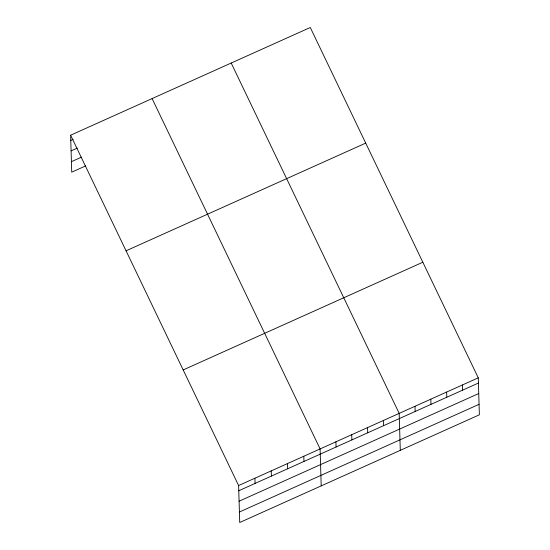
<?xml version="1.0" encoding="UTF-8"?>
<svg xmlns="http://www.w3.org/2000/svg" width="550" height="550" viewBox="0 0 550 550"><rect width="100%" height="100%" fill="white"/><g stroke="black" fill="none" stroke-linecap="round" stroke-linejoin="round"><path stroke-width="0.82" d="M70.627 135.197L310.282 27.5L478.273 377.843L479.373 414.803L239.718 522.5L238.617 485.54L70.627 135.197L71.727 172.157L85.697 165.88M70.785 140.401L73.109 139.356M71.094 150.879L77.302 148.088M71.417 161.679L81.503 157.142M126.067 250.814L365.723 143.11M183.184 369.93L422.84 262.226M238.617 485.54L478.273 377.843M238.776 490.744L478.431 383.041M239.085 501.222L478.741 393.525M239.408 512.023L479.057 404.319M231.199 63.044L399.19 413.38L400.283 450.34M152.109 98.581L320.1 448.924L321.2 485.884M462.454 384.952L462.612 390.149M446.641 392.061L446.793 397.258M430.822 399.169L430.98 404.367M415.002 406.271L415.161 411.476M383.371 420.489L383.522 425.693M367.551 427.598L367.709 432.802M351.739 434.706L351.89 439.911M335.919 441.815L336.071 447.019M303.806 456.246L303.957 461.45M287.512 463.567L287.664 468.772M271.212 470.896L271.37 476.094M254.918 478.218L255.069 483.422"/></g></svg>
